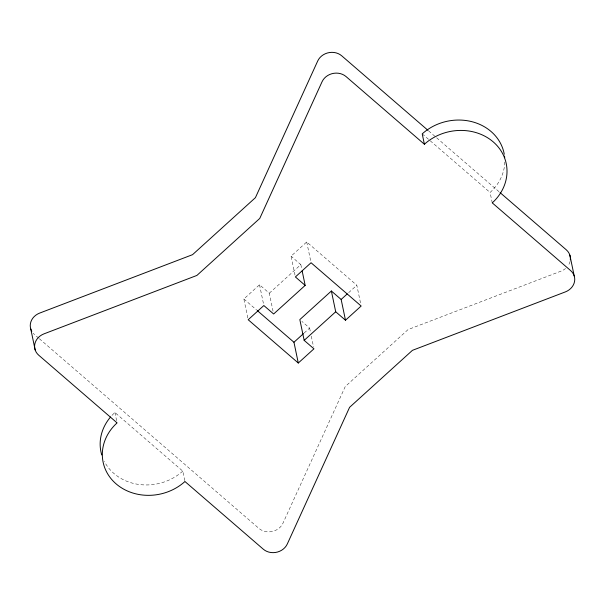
<?xml version="1.0" encoding="UTF-8"?>
<svg xmlns="http://www.w3.org/2000/svg" width="605" height="605" viewBox="0 0 605 605"><rect width="100%" height="100%" fill="white"/><g stroke="black" fill="none" stroke-linecap="round" stroke-linejoin="round"><path stroke-width="0.45" stroke-dasharray="3.02 2.27" d="M184.767 480.642L182.778 471.129L114.912 412.504L114.489 412.897A48.929 42.879 -11.8 0 0 111.184 416.27M492.258 202.879L490.088 192.496L490.511 192.103A48.929 42.879 -11.8 0 0 504.842 161.255M247.808 317.935L243.853 298.976L259.515 284.774L269.293 293.221L273.067 311.28M295.013 275.139L291.05 256.18L306.712 241.977L356.814 285.257L360.588 303.317M269.293 293.221L300.836 264.627L291.05 256.18M304.164 332.992L309.616 328.054L301.925 321.414M348.646 292.669L356.814 285.257M182.778 471.129L182.339 471.514A48.929 42.879 -11.8 0 1 104.347 461.396M428.627 130.892L499.322 191.959M422.222 133.871L490.088 192.496M243.853 298.976L256.55 309.941M38.652 338.112L34.379 334.421A14.679 12.864 -11.8 0 1 33.215 333.279M39.363 338.732L258.97 528.445A14.679 12.864 -11.8 0 0 282.951 523.234L345.243 386.565L408.103 329.566L560.986 271.153A14.679 12.864 -11.8 0 0 565.562 268.476M306.712 241.977L310.864 261.844M300.836 264.627L301.782 269.142M309.616 328.054L310.554 332.568M311.31 336.183L313.571 347.013M259.515 284.774L263.659 304.633M114.912 412.504L116.901 422.018M570.069 261.451A14.679 12.864 -11.8 0 1 567.959 265.913"/><path stroke-width="0.91" d="M305.177 285.394L273.634 313.987L263.848 305.54L248.186 319.735L298.288 363.023L313.95 348.82L304.171 340.365L299.83 319.599L331.374 291.013L341.152 299.46L345.493 320.226L361.155 306.024L311.053 262.744L295.391 276.946L305.177 285.394L302.152 270.949M298.288 363.023L293.954 342.256L303.483 333.612M341.152 299.46L347.278 293.901M304.171 340.365L335.707 311.772L331.374 291.013M424.392 144.255L424.831 143.869A48.929 42.879 -11.8 0 1 493.249 141.903A48.929 42.879 -11.8 0 1 492.682 202.486L492.258 202.879L570.621 270.579A14.679 12.864 -11.8 0 1 565.32 291.92L412.444 350.333L349.584 407.331L287.292 544.001A14.679 12.864 -11.8 0 1 263.311 549.211L184.941 481.512L184.51 481.898A48.929 42.879 -11.8 0 1 116.092 483.864A48.929 42.879 -11.8 0 1 116.652 423.281L117.083 422.887L38.712 355.188A14.679 12.864 -11.8 0 1 44.014 333.847L196.897 275.434L259.757 218.435L322.049 81.766A14.679 12.864 -11.8 0 1 346.03 76.555L424.392 144.255L422.222 133.871L422.661 133.486A48.929 42.879 -11.8 0 1 471.855 121.665A48.929 42.879 -11.8 0 1 504.26 154.252M428 130.355L341.689 55.789A14.679 12.864 -11.8 0 0 317.708 60.999L255.416 197.669L192.556 254.667L39.68 313.08A14.679 12.864 -11.8 0 0 31.793 331.328M500.033 192.579L566.288 249.812A14.679 12.864 -11.8 0 1 570.349 259.885M335.707 311.772L345.493 320.226M257.261 310.554L293.954 342.256M569.865 255.129L574.198 275.895M30.802 329.105L35.135 349.871M504.525 155.992A48.929 42.879 -11.8 0 1 504.714 157.739M101.746 454.952A48.929 42.879 -11.8 0 1 110.564 416.981"/></g></svg>
